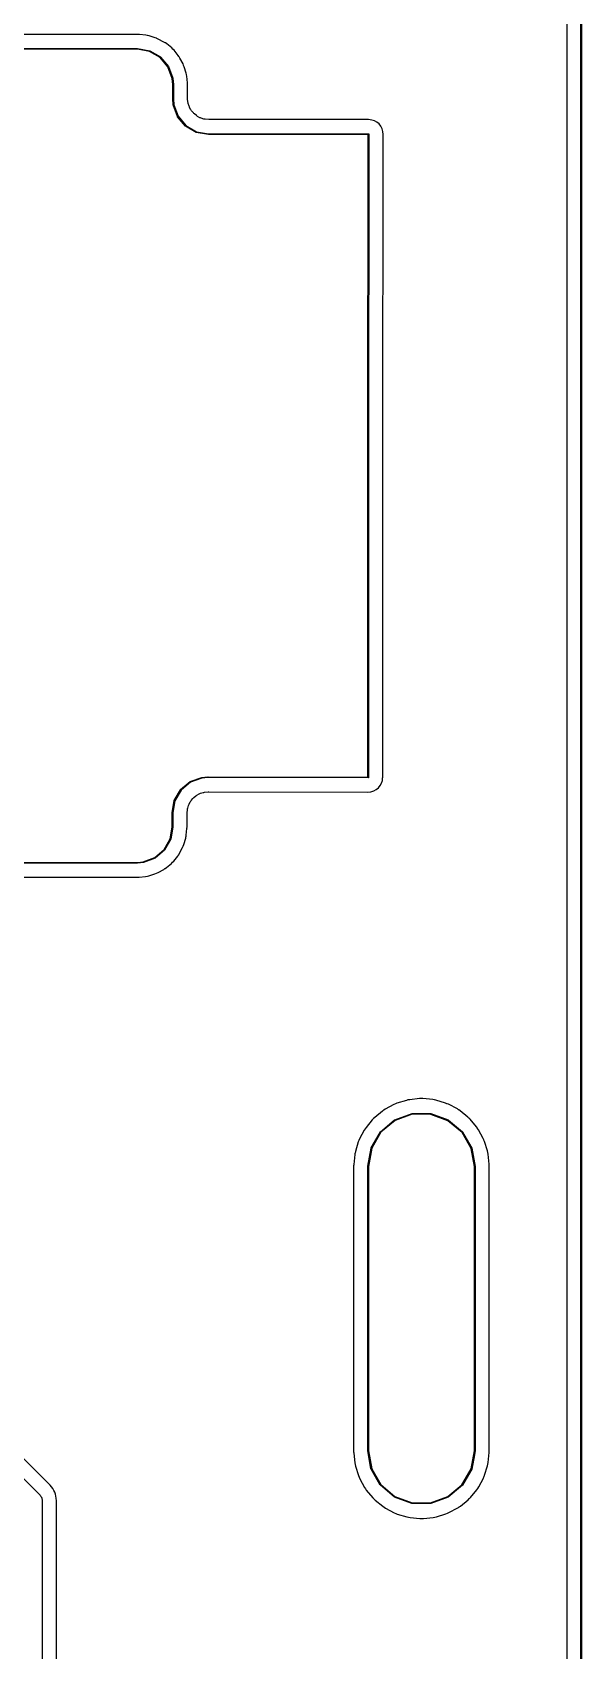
# Model space of a CAD drawing. Extents: x 69.6 to 139.6, y -158 to -61.
# Drawn here: x 119.86 to 127.59, y -141.85 to -119.07 of the extents above; entities that cross this region are included whole.
import ezdxf

# ---------------------------------------------------------------- set-up
doc = ezdxf.new("R2010")
doc.units = 0
doc.header["$MEASUREMENT"] = 0
doc.layers.add('BLACK', color=7, linetype='CONTINUOUS')

msp = doc.modelspace()

# ---------------------------------------------------------------- linework, layer by layer
at = {"layer": 'Black'}
for p, q in [((127.383, -105.032), (127.383, -145.027)), ((127.583, -145.032), (127.583, -105.032)), ((127.593, -105.032), (127.593, -145.032)), ((121.34, -119.101), (112.343, -119.101)), ((121.348, -119.102), (121.34, -119.101)), ((121.353, -119.102), (121.348, -119.102)), ((121.359, -119.103), (121.353, -119.102)), ((121.368, -119.103), (121.359, -119.103)), ((121.458, -119.112), (121.368, -119.103)), ((112.342, -119.301), (121.342, -119.301)), ((121.342, -119.311), (112.342, -119.311)), ((121.342, -119.301), (121.342, -119.301)), ((121.342, -119.301), (121.343, -119.301)), ((121.512, -119.341), (121.342, -119.311)), ((121.342, -119.311), (121.342, -119.311)), ((121.343, -119.301), (121.514, -119.332)), ((121.48, -119.116), (121.458, -119.112)), ((121.481, -119.116), (121.48, -119.116)), ((121.482, -119.117), (121.481, -119.116)), ((121.504, -119.121), (121.482, -119.117)), ((121.591, -119.148), (121.504, -119.121)), ((121.514, -119.332), (121.515, -119.332)), ((121.515, -119.332), (121.516, -119.332)), ((121.516, -119.332), (121.666, -119.419)), ((121.611, -119.156), (121.591, -119.148)), ((121.612, -119.157), (121.611, -119.156)), ((121.613, -119.157), (121.612, -119.157)), ((121.634, -119.166), (121.613, -119.157)), ((121.714, -119.209), (121.634, -119.166)), ((121.733, -119.221), (121.714, -119.209)), ((121.734, -119.222), (121.733, -119.221)), ((121.733, -119.221), (121.733, -119.221)), ((121.753, -119.235), (121.734, -119.222)), ((121.823, -119.292), (121.753, -119.235)), ((121.839, -119.308), (121.823, -119.292)), ((121.839, -119.309), (121.839, -119.308)), ((121.84, -119.309), (121.839, -119.309)), ((121.856, -119.325), (121.84, -119.309)), ((121.914, -119.396), (121.856, -119.325)), ((121.66, -119.427), (121.512, -119.341)), ((121.771, -119.559), (121.66, -119.427)), ((121.666, -119.419), (121.667, -119.42)), ((121.667, -119.42), (121.667, -119.42)), ((121.667, -119.42), (121.779, -119.554)), ((121.829, -119.721), (121.771, -119.559)), ((121.779, -119.554), (121.78, -119.555)), ((121.78, -119.555), (121.839, -119.718)), ((121.926, -119.414), (121.914, -119.396)), ((121.926, -119.415), (121.926, -119.414)), ((121.927, -119.415), (121.926, -119.415)), ((121.939, -119.434), (121.927, -119.415)), ((121.983, -119.515), (121.939, -119.434)), ((121.991, -119.535), (121.983, -119.515)), ((121.991, -119.536), (121.991, -119.535)), ((121.991, -119.537), (121.991, -119.536)), ((122, -119.558), (121.991, -119.537)), ((122.027, -119.645), (122, -119.558)), ((121.837, -119.806), (121.829, -119.721)), ((121.839, -119.718), (121.839, -119.719)), ((121.839, -119.719), (121.839, -119.72)), ((121.839, -119.72), (121.847, -119.806)), ((122.031, -119.667), (122.027, -119.645)), ((122.031, -119.668), (122.031, -119.667)), ((122.031, -119.667), (122.031, -119.667)), ((122.036, -119.69), (122.031, -119.668)), ((122.045, -119.781), (122.036, -119.69)), ((122.045, -119.789), (122.045, -119.781)), ((121.837, -120.006), (121.837, -119.806)), ((121.837, -120.007), (121.837, -120.006)), ((121.837, -120.006), (121.837, -120.006)), ((121.844, -120.092), (121.837, -120.007)), ((121.847, -119.806), (121.847, -119.806)), ((121.847, -119.806), (121.847, -119.806)), ((121.847, -119.806), (121.847, -120.006)), ((121.847, -120.006), (121.854, -120.091)), ((122.046, -119.794), (122.045, -119.789)), ((122.046, -119.8), (122.046, -119.794)), ((122.047, -119.808), (122.046, -119.8)), ((122.047, -119.993), (122.047, -119.808)), ((122.047, -119.998), (122.047, -119.993)), ((122.047, -120.003), (122.047, -119.998)), ((122.052, -120.055), (122.047, -120.003)), ((121.844, -120.093), (121.844, -120.092)), ((121.844, -120.094), (121.844, -120.093)), ((121.903, -120.257), (121.844, -120.094)), ((121.854, -120.091), (121.913, -120.253)), ((122.055, -120.064), (122.052, -120.055)), ((122.056, -120.074), (122.055, -120.064)), ((122.067, -120.11), (122.056, -120.074)), ((122.072, -120.119), (122.067, -120.11)), ((122.075, -120.128), (122.072, -120.119)), ((122.093, -120.161), (122.075, -120.128)), ((122.099, -120.169), (122.093, -120.161)), ((122.104, -120.178), (122.099, -120.169)), ((122.128, -120.207), (122.104, -120.178)), ((122.135, -120.213), (122.128, -120.207)), ((122.142, -120.221), (122.135, -120.213)), ((122.171, -120.244), (122.142, -120.221)), ((122.179, -120.249), (122.171, -120.244)), ((121.904, -120.259), (121.903, -120.257)), ((122.016, -120.392), (121.904, -120.259)), ((121.913, -120.253), (122.023, -120.385)), ((122.017, -120.392), (122.016, -120.392)), ((122.017, -120.393), (122.017, -120.392)), ((122.167, -120.48), (122.017, -120.393)), ((122.017, -120.393), (122.017, -120.393)), ((122.023, -120.385), (122.172, -120.471)), ((122.172, -120.471), (122.341, -120.501)), ((122.187, -120.255), (122.179, -120.249)), ((122.22, -120.273), (122.187, -120.255)), ((122.23, -120.276), (122.22, -120.273)), ((122.239, -120.281), (122.23, -120.276)), ((122.275, -120.292), (122.239, -120.281)), ((122.284, -120.293), (122.275, -120.292)), ((122.294, -120.295), (122.284, -120.293)), ((122.346, -120.301), (122.294, -120.295)), ((122.351, -120.3), (122.346, -120.301)), ((122.356, -120.301), (122.351, -120.3)), ((124.594, -120.301), (122.356, -120.301)), ((124.638, -120.306), (124.594, -120.301)), ((124.594, -120.301), (124.594, -120.301)), ((124.676, -120.318), (124.638, -120.306)), ((124.711, -120.337), (124.676, -120.318)), ((124.742, -120.362), (124.711, -120.337)), ((124.767, -120.393), (124.742, -120.362)), ((124.785, -120.428), (124.767, -120.393)), ((124.797, -120.467), (124.785, -120.428)), ((124.801, -120.511), (124.797, -120.467)), ((122.169, -120.481), (122.167, -120.48)), ((122.34, -120.511), (122.169, -120.481)), ((122.341, -120.511), (122.34, -120.511)), ((122.341, -120.501), (122.342, -120.501)), ((122.342, -120.511), (122.341, -120.511)), ((122.342, -120.501), (124.595, -120.501)), ((124.59, -120.511), (122.342, -120.511)), ((124.583, -125.032), (124.59, -120.511)), ((124.6, -120.506), (124.593, -125.032)), ((124.595, -120.501), (124.595, -120.501)), ((124.595, -120.501), (124.596, -120.501)), ((124.596, -120.501), (124.596, -120.501)), ((124.596, -120.501), (124.597, -120.501)), ((124.597, -120.501), (124.597, -120.502)), ((124.597, -120.502), (124.597, -120.502)), ((124.597, -120.502), (124.598, -120.502)), ((124.598, -120.502), (124.598, -120.502)), ((124.598, -120.502), (124.598, -120.503)), ((124.598, -120.503), (124.599, -120.503)), ((124.599, -120.503), (124.599, -120.503)), ((124.599, -120.503), (124.599, -120.504)), ((124.599, -120.504), (124.599, -120.504)), ((124.599, -120.504), (124.6, -120.504)), ((124.6, -120.504), (124.6, -120.505)), ((124.6, -120.505), (124.6, -120.505)), ((124.6, -120.505), (124.6, -120.506)), ((124.6, -120.506), (124.6, -120.506)), ((124.793, -125.032), (124.801, -120.511)), ((124.583, -129.553), (124.583, -125.032)), ((124.593, -125.032), (124.593, -129.558)), ((124.793, -129.556), (124.793, -125.032)), ((124.793, -125.032), (124.793, -125.032)), ((124.793, -125.032), (124.793, -125.032)), ((122.083, -129.617), (122.246, -129.557)), ((122.249, -129.567), (122.087, -129.626)), ((122.246, -129.557), (122.247, -129.557)), ((122.247, -129.557), (122.248, -129.557)), ((122.248, -129.557), (122.334, -129.55)), ((122.335, -129.56), (122.249, -129.567)), ((122.334, -129.55), (122.335, -129.55)), ((122.335, -129.55), (122.335, -129.55)), ((122.335, -129.55), (124.583, -129.553)), ((124.588, -129.563), (122.335, -129.56)), ((124.589, -129.563), (124.588, -129.563)), ((124.59, -129.563), (124.589, -129.563)), ((124.589, -129.563), (124.589, -129.563)), ((124.591, -129.562), (124.59, -129.562)), ((124.59, -129.562), (124.59, -129.563)), ((124.59, -129.563), (124.59, -129.563)), ((124.59, -129.563), (124.59, -129.563)), ((124.592, -129.561), (124.591, -129.562)), ((124.591, -129.562), (124.591, -129.562)), ((124.591, -129.562), (124.591, -129.562)), ((124.593, -129.56), (124.592, -129.561)), ((124.592, -129.561), (124.592, -129.561)), ((124.592, -129.561), (124.592, -129.561)), ((124.593, -129.558), (124.593, -129.558)), ((124.593, -129.558), (124.593, -129.559)), ((124.593, -129.559), (124.593, -129.559)), ((124.593, -129.559), (124.593, -129.56)), ((124.593, -129.56), (124.593, -129.56)), ((124.593, -129.56), (124.593, -129.56)), ((124.789, -129.6), (124.792, -129.569)), ((124.792, -129.568), (124.793, -129.556)), ((124.792, -129.569), (124.792, -129.568)), ((124.792, -129.568), (124.792, -129.568)), ((121.86, -129.88), (121.947, -129.73)), ((121.955, -129.736), (121.869, -129.885)), ((121.947, -129.73), (121.948, -129.729)), ((121.948, -129.729), (122.082, -129.617)), ((121.948, -129.729), (121.948, -129.729)), ((122.087, -129.626), (121.955, -129.736)), ((122.082, -129.617), (122.083, -129.617)), ((122.171, -129.812), (122.179, -129.806)), ((122.179, -129.806), (122.212, -129.788)), ((122.212, -129.788), (122.221, -129.785)), ((122.221, -129.785), (122.23, -129.781)), ((122.23, -129.781), (122.266, -129.769)), ((122.266, -129.769), (122.276, -129.768)), ((122.276, -129.768), (122.285, -129.766)), ((122.285, -129.766), (122.337, -129.76)), ((122.337, -129.76), (122.342, -129.761)), ((122.342, -129.761), (122.347, -129.76)), ((122.347, -129.76), (124.583, -129.764)), ((124.583, -129.764), (124.628, -129.759)), ((124.628, -129.759), (124.666, -129.748)), ((124.666, -129.748), (124.701, -129.729)), ((124.701, -129.729), (124.732, -129.704)), ((124.732, -129.704), (124.758, -129.673)), ((124.758, -129.673), (124.777, -129.638)), ((124.777, -129.638), (124.789, -129.6)), ((121.829, -130.053), (121.86, -129.882)), ((121.869, -129.885), (121.839, -130.054)), ((121.86, -129.882), (121.86, -129.88)), ((122.04, -130.059), (122.045, -130.007)), ((122.045, -130.007), (122.048, -129.997)), ((122.048, -129.997), (122.049, -129.988)), ((122.049, -129.988), (122.06, -129.952)), ((122.06, -129.952), (122.064, -129.943)), ((122.064, -129.943), (122.067, -129.933)), ((122.067, -129.933), (122.085, -129.9)), ((122.085, -129.9), (122.091, -129.892)), ((122.091, -129.892), (122.096, -129.884)), ((122.096, -129.884), (122.12, -129.855)), ((122.12, -129.855), (122.127, -129.848)), ((122.127, -129.848), (122.133, -129.841)), ((122.133, -129.841), (122.163, -129.817)), ((122.163, -129.817), (122.171, -129.812)), ((121.8, -130.424), (121.829, -130.254)), ((121.839, -130.255), (121.81, -130.427)), ((121.829, -130.054), (121.829, -130.053)), ((121.829, -130.053), (121.829, -130.053)), ((121.829, -130.254), (121.829, -130.054)), ((121.829, -130.254), (121.829, -130.254)), ((121.839, -130.054), (121.839, -130.254)), ((121.839, -130.254), (121.839, -130.254)), ((121.839, -130.254), (121.839, -130.255)), ((122.038, -130.259), (122.039, -130.253)), ((122.039, -130.265), (122.038, -130.259)), ((122.039, -130.069), (122.04, -130.064)), ((122.039, -130.253), (122.039, -130.069)), ((122.04, -130.064), (122.04, -130.059)), ((121.715, -130.574), (121.8, -130.424)), ((121.809, -130.428), (121.723, -130.579)), ((121.81, -130.427), (121.809, -130.428)), ((121.809, -130.428), (121.809, -130.428)), ((121.809, -130.428), (121.809, -130.428)), ((121.81, -130.427), (121.81, -130.427)), ((121.995, -130.502), (122.02, -130.414)), ((122.02, -130.414), (122.024, -130.393)), ((122.024, -130.393), (122.025, -130.392)), ((122.025, -130.391), (122.029, -130.369)), ((122.025, -130.392), (122.025, -130.391)), ((122.029, -130.369), (122.038, -130.278)), ((122.038, -130.271), (122.039, -130.265)), ((122.038, -130.278), (122.038, -130.271)), ((121.423, -130.745), (121.584, -130.685)), ((121.589, -130.694), (121.426, -130.755)), ((121.584, -130.685), (121.715, -130.574)), ((121.59, -130.693), (121.589, -130.694)), ((121.589, -130.694), (121.589, -130.694)), ((121.722, -130.581), (121.59, -130.693)), ((121.723, -130.579), (121.722, -130.581)), ((121.852, -130.735), (121.909, -130.664)), ((121.909, -130.664), (121.921, -130.646)), ((121.921, -130.646), (121.921, -130.645)), ((121.921, -130.645), (121.922, -130.645)), ((121.922, -130.645), (121.935, -130.625)), ((121.935, -130.625), (121.977, -130.545)), ((121.977, -130.545), (121.985, -130.524)), ((121.985, -130.524), (121.986, -130.523)), ((121.985, -130.524), (121.985, -130.524)), ((121.986, -130.523), (121.995, -130.502)), ((112.342, -130.753), (121.341, -130.753)), ((121.342, -130.763), (112.342, -130.763)), ((121.341, -130.753), (121.423, -130.745)), ((121.425, -130.755), (121.342, -130.763)), ((121.342, -130.763), (121.342, -130.763)), ((121.342, -130.763), (121.342, -130.763)), ((121.426, -130.755), (121.425, -130.755)), ((121.425, -130.755), (121.425, -130.755)), ((121.456, -130.951), (121.483, -130.946)), ((121.483, -130.946), (121.484, -130.946)), ((121.484, -130.946), (121.485, -130.945)), ((121.485, -130.945), (121.501, -130.942)), ((121.501, -130.942), (121.588, -130.914)), ((121.588, -130.914), (121.608, -130.906)), ((121.608, -130.906), (121.609, -130.906)), ((121.609, -130.906), (121.61, -130.905)), ((121.61, -130.905), (121.631, -130.896)), ((121.631, -130.896), (121.711, -130.853)), ((121.711, -130.853), (121.729, -130.84)), ((121.729, -130.84), (121.73, -130.84)), ((121.73, -130.839), (121.749, -130.827)), ((121.73, -130.84), (121.73, -130.839)), ((121.749, -130.827), (121.819, -130.768)), ((121.819, -130.768), (121.834, -130.752)), ((121.834, -130.752), (121.835, -130.752)), ((121.835, -130.751), (121.852, -130.735)), ((121.835, -130.752), (121.835, -130.751)), ((112.343, -130.963), (121.337, -130.963)), ((121.337, -130.963), (121.347, -130.962)), ((121.347, -130.962), (121.352, -130.962)), ((121.352, -130.962), (121.356, -130.962)), ((121.356, -130.962), (121.366, -130.962)), ((121.366, -130.962), (121.456, -130.951)), ((120.112, -139.518), (112.826, -132.231)), ((112.681, -132.369), (119.971, -139.659)), ((125.127, -134.102), (124.993, -134.143)), ((125.149, -134.097), (125.127, -134.102)), ((125.15, -134.097), (125.149, -134.097)), ((125.149, -134.097), (125.149, -134.097)), ((125.173, -134.093), (125.15, -134.097)), ((125.312, -134.078), (125.173, -134.093)), ((125.334, -134.078), (125.312, -134.078)), ((125.335, -134.078), (125.334, -134.078)), ((125.358, -134.078), (125.335, -134.078)), ((125.335, -134.078), (125.335, -134.078)), ((125.497, -134.091), (125.358, -134.078)), ((125.519, -134.096), (125.497, -134.091)), ((125.52, -134.096), (125.519, -134.096)), ((125.521, -134.096), (125.52, -134.096)), ((125.543, -134.1), (125.521, -134.096)), ((125.677, -134.14), (125.543, -134.1)), ((124.663, -134.358), (124.647, -134.374)), ((124.664, -134.358), (124.663, -134.358)), ((124.68, -134.341), (124.664, -134.357)), ((124.664, -134.357), (124.664, -134.358)), ((124.788, -134.252), (124.68, -134.341)), ((124.801, -134.244), (124.788, -134.252)), ((124.807, -134.24), (124.801, -134.244)), ((124.808, -134.24), (124.807, -134.24)), ((124.827, -134.227), (124.808, -134.239)), ((124.808, -134.239), (124.808, -134.24)), ((124.949, -134.161), (124.827, -134.227)), ((124.95, -134.16), (124.949, -134.161)), ((124.949, -134.161), (124.949, -134.161)), ((124.949, -134.161), (124.949, -134.161)), ((124.971, -134.152), (124.95, -134.16)), ((124.963, -134.377), (125.208, -134.288)), ((125.21, -134.298), (124.967, -134.386)), ((124.972, -134.152), (124.971, -134.152)), ((124.993, -134.143), (124.972, -134.152)), ((124.972, -134.152), (124.972, -134.152)), ((125.208, -134.288), (125.209, -134.288)), ((125.209, -134.288), (125.47, -134.289)), ((125.469, -134.299), (125.21, -134.298)), ((125.712, -134.388), (125.469, -134.299)), ((125.47, -134.289), (125.47, -134.289)), ((125.47, -134.289), (125.471, -134.289)), ((125.471, -134.289), (125.716, -134.378)), ((125.698, -134.149), (125.677, -134.14)), ((125.699, -134.149), (125.698, -134.149)), ((125.698, -134.149), (125.698, -134.149)), ((125.72, -134.158), (125.699, -134.149)), ((125.844, -134.223), (125.72, -134.158)), ((125.862, -134.235), (125.844, -134.223)), ((125.863, -134.236), (125.862, -134.235)), ((125.864, -134.236), (125.863, -134.236)), ((125.883, -134.249), (125.864, -134.236)), ((125.991, -134.337), (125.883, -134.249)), ((126.007, -134.352), (125.991, -134.337)), ((126.008, -134.353), (126.007, -134.352)), ((126.024, -134.369), (126.008, -134.353)), ((126.008, -134.353), (126.008, -134.353)), ((124.533, -134.521), (124.467, -134.644)), ((124.545, -134.502), (124.533, -134.521)), ((124.546, -134.502), (124.545, -134.502)), ((124.559, -134.482), (124.546, -134.501)), ((124.546, -134.501), (124.546, -134.502)), ((124.647, -134.374), (124.559, -134.482)), ((124.63, -134.772), (124.76, -134.546)), ((124.768, -134.552), (124.639, -134.776)), ((124.76, -134.546), (124.761, -134.546)), ((124.761, -134.545), (124.961, -134.378)), ((124.761, -134.546), (124.761, -134.545)), ((124.967, -134.386), (124.768, -134.552)), ((124.961, -134.378), (124.963, -134.377)), ((125.91, -134.554), (125.712, -134.388)), ((125.716, -134.378), (125.717, -134.379)), ((125.717, -134.379), (125.718, -134.379)), ((125.718, -134.379), (125.917, -134.547)), ((126.039, -134.778), (125.91, -134.554)), ((125.917, -134.547), (125.918, -134.548)), ((125.918, -134.548), (126.048, -134.774)), ((126.114, -134.477), (126.024, -134.369)), ((126.126, -134.495), (126.114, -134.477)), ((126.127, -134.496), (126.126, -134.495)), ((126.14, -134.515), (126.127, -134.496)), ((126.127, -134.496), (126.127, -134.496)), ((126.207, -134.638), (126.14, -134.515)), ((124.449, -134.687), (124.408, -134.821)), ((124.458, -134.667), (124.449, -134.687)), ((124.467, -134.644), (124.458, -134.665)), ((124.458, -134.665), (124.458, -134.666)), ((124.458, -134.666), (124.458, -134.667)), ((124.583, -135.03), (124.629, -134.773)), ((124.639, -134.776), (124.593, -135.032)), ((124.629, -134.773), (124.63, -134.772)), ((124.629, -134.773), (124.629, -134.773)), ((126.083, -135.032), (126.039, -134.778)), ((126.048, -134.774), (126.048, -134.774)), ((126.048, -134.774), (126.048, -134.775)), ((126.048, -134.775), (126.048, -134.776)), ((126.048, -134.776), (126.048, -134.776)), ((126.048, -134.776), (126.093, -135.031)), ((126.216, -134.659), (126.207, -134.638)), ((126.216, -134.66), (126.216, -134.659)), ((126.216, -134.659), (126.216, -134.659)), ((126.225, -134.681), (126.216, -134.66)), ((126.267, -134.814), (126.225, -134.681)), ((126.271, -134.836), (126.267, -134.814)), ((124.384, -135.026), (124.383, -135.034)), ((124.383, -135.034), (124.383, -139.032)), ((124.385, -135.015), (124.384, -135.02)), ((124.384, -135.02), (124.384, -135.026)), ((124.399, -134.866), (124.385, -135.005)), ((124.385, -135.005), (124.385, -135.015)), ((124.403, -134.844), (124.399, -134.866)), ((124.404, -134.843), (124.403, -134.844)), ((124.403, -134.844), (124.403, -134.844)), ((124.408, -134.821), (124.404, -134.843)), ((124.583, -135.032), (124.583, -135.03)), ((124.583, -139.032), (124.583, -135.032)), ((124.583, -135.032), (124.583, -135.032)), ((124.583, -135.032), (124.583, -135.032)), ((124.593, -135.032), (124.593, -135.032)), ((124.593, -135.032), (124.593, -135.032)), ((124.593, -135.032), (124.593, -139.032)), ((126.083, -139.032), (126.083, -135.032)), ((126.093, -135.031), (126.093, -135.032)), ((126.093, -135.032), (126.093, -135.032)), ((126.093, -135.032), (126.093, -139.032)), ((126.272, -134.837), (126.271, -134.836)), ((126.276, -134.86), (126.272, -134.837)), ((126.272, -134.837), (126.272, -134.837)), ((126.292, -134.999), (126.276, -134.86)), ((126.292, -135.007), (126.292, -134.999)), ((126.293, -135.012), (126.292, -135.007)), ((126.292, -135.018), (126.293, -135.012)), ((126.293, -135.026), (126.292, -135.018)), ((126.293, -135.03), (126.293, -135.026)), ((126.293, -135.032), (126.293, -135.03)), ((126.293, -139.03), (126.293, -135.032)), ((126.293, -135.032), (126.293, -135.032)), ((126.293, -135.032), (126.293, -135.032)), ((126.293, -135.032), (126.293, -135.032)), ((124.383, -139.032), (124.383, -139.032)), ((124.383, -139.032), (124.383, -139.032)), ((124.383, -139.032), (124.383, -139.034)), ((124.383, -139.034), (124.383, -139.038)), ((124.383, -139.038), (124.384, -139.046)), ((124.384, -139.046), (124.384, -139.052)), ((124.384, -139.052), (124.385, -139.057)), ((124.385, -139.057), (124.385, -139.065)), ((124.385, -139.065), (124.4, -139.204)), ((124.583, -139.033), (124.583, -139.032)), ((124.583, -139.032), (124.583, -139.032)), ((124.628, -139.288), (124.583, -139.033)), ((124.593, -139.032), (124.638, -139.286)), ((126.038, -139.288), (126.083, -139.032)), ((126.083, -139.089), (126.047, -139.291)), ((126.083, -139.032), (126.083, -139.032)), ((126.083, -139.032), (126.083, -139.032)), ((126.093, -139.034), (126.083, -139.089)), ((126.093, -139.032), (126.093, -139.032)), ((126.093, -139.032), (126.093, -139.032)), ((126.093, -139.032), (126.093, -139.034)), ((126.278, -139.198), (126.292, -139.059)), ((126.292, -139.038), (126.293, -139.03)), ((126.293, -139.044), (126.292, -139.038)), ((126.292, -139.049), (126.293, -139.044)), ((126.292, -139.059), (126.292, -139.049)), ((124.4, -139.204), (124.405, -139.227)), ((124.405, -139.227), (124.405, -139.227)), ((124.405, -139.227), (124.405, -139.228)), ((124.405, -139.228), (124.409, -139.25)), ((124.409, -139.25), (124.451, -139.383)), ((124.629, -139.289), (124.628, -139.288)), ((124.629, -139.29), (124.629, -139.289)), ((124.759, -139.516), (124.629, -139.29)), ((124.629, -139.29), (124.629, -139.29)), ((124.629, -139.29), (124.629, -139.29)), ((124.638, -139.286), (124.767, -139.51)), ((125.908, -139.512), (126.038, -139.288)), ((126.047, -139.292), (125.916, -139.518)), ((126.047, -139.291), (126.047, -139.291)), ((126.047, -139.291), (126.047, -139.291)), ((126.047, -139.291), (126.047, -139.292)), ((126.228, -139.377), (126.268, -139.243)), ((126.268, -139.243), (126.273, -139.221)), ((126.273, -139.22), (126.278, -139.198)), ((126.273, -139.221), (126.273, -139.22)), ((126.273, -139.22), (126.273, -139.22)), ((120.132, -139.542), (120.112, -139.518)), ((120.112, -139.518), (120.112, -139.518)), ((120.132, -139.543), (120.132, -139.542)), ((120.15, -139.565), (120.132, -139.543)), ((120.132, -139.543), (120.132, -139.543)), ((120.164, -139.591), (120.15, -139.565)), ((120.164, -139.592), (120.164, -139.591)), ((120.164, -139.591), (120.164, -139.591)), ((120.178, -139.617), (120.164, -139.592)), ((124.451, -139.383), (124.46, -139.404)), ((124.46, -139.404), (124.46, -139.405)), ((124.46, -139.405), (124.461, -139.405)), ((124.461, -139.405), (124.469, -139.426)), ((124.469, -139.426), (124.537, -139.549)), ((124.537, -139.549), (124.549, -139.568)), ((124.549, -139.568), (124.55, -139.568)), ((124.55, -139.568), (124.55, -139.569)), ((124.55, -139.569), (124.562, -139.587)), ((124.562, -139.587), (124.652, -139.695)), ((124.76, -139.517), (124.759, -139.516)), ((124.759, -139.516), (124.759, -139.516)), ((124.959, -139.685), (124.76, -139.517)), ((124.76, -139.517), (124.76, -139.517)), ((124.767, -139.51), (124.965, -139.676)), ((125.71, -139.678), (125.908, -139.512)), ((125.915, -139.519), (125.715, -139.686)), ((125.916, -139.518), (125.915, -139.519)), ((126.029, -139.69), (126.118, -139.582)), ((126.118, -139.582), (126.13, -139.563)), ((126.13, -139.563), (126.131, -139.562)), ((126.131, -139.562), (126.144, -139.543)), ((126.131, -139.562), (126.131, -139.562)), ((126.144, -139.543), (126.21, -139.42)), ((126.21, -139.42), (126.218, -139.399)), ((126.218, -139.399), (126.219, -139.398)), ((126.219, -139.398), (126.228, -139.377)), ((126.219, -139.398), (126.219, -139.398)), ((119.971, -139.659), (119.973, -139.663)), ((119.973, -139.663), (119.977, -139.666)), ((119.977, -139.666), (119.983, -139.677)), ((119.983, -139.677), (119.991, -139.688)), ((119.991, -139.688), (119.992, -139.692)), ((119.992, -139.692), (119.994, -139.696)), ((119.994, -139.696), (119.996, -139.709)), ((119.996, -139.709), (120, -139.721)), ((120, -139.721), (119.999, -139.726)), ((119.999, -139.726), (120, -139.73)), ((120, -139.73), (120, -143.559)), ((120.186, -139.645), (120.178, -139.617)), ((120.186, -139.646), (120.186, -139.645)), ((120.186, -139.645), (120.186, -139.645)), ((120.194, -139.673), (120.186, -139.646)), ((120.197, -139.702), (120.194, -139.673)), ((120.197, -139.703), (120.197, -139.702)), ((120.197, -139.702), (120.197, -139.702)), ((120.2, -139.735), (120.197, -139.703)), ((120.2, -143.434), (120.2, -139.735)), ((124.652, -139.695), (124.668, -139.711)), ((124.668, -139.711), (124.669, -139.711)), ((124.669, -139.711), (124.669, -139.712)), ((124.669, -139.712), (124.685, -139.728)), ((124.685, -139.728), (124.794, -139.815)), ((124.794, -139.815), (124.813, -139.828)), ((124.813, -139.828), (124.813, -139.828)), ((124.813, -139.828), (124.814, -139.829)), ((124.814, -139.829), (124.833, -139.841)), ((124.96, -139.686), (124.959, -139.685)), ((125.205, -139.775), (124.96, -139.686)), ((124.965, -139.676), (125.208, -139.765)), ((125.207, -139.775), (125.205, -139.775)), ((125.205, -139.775), (125.205, -139.775)), ((125.205, -139.775), (125.205, -139.775)), ((125.467, -139.776), (125.207, -139.775)), ((125.208, -139.765), (125.466, -139.766)), ((125.466, -139.766), (125.71, -139.678)), ((125.469, -139.776), (125.467, -139.776)), ((125.714, -139.687), (125.469, -139.776)), ((125.469, -139.776), (125.469, -139.776)), ((125.715, -139.686), (125.714, -139.687)), ((125.715, -139.686), (125.715, -139.686)), ((125.849, -139.837), (125.868, -139.825)), ((125.868, -139.825), (125.869, -139.824)), ((125.869, -139.824), (125.87, -139.824)), ((125.87, -139.824), (125.888, -139.812)), ((125.888, -139.812), (125.996, -139.723)), ((125.996, -139.723), (126.012, -139.707)), ((126.012, -139.707), (126.013, -139.706)), ((126.013, -139.706), (126.029, -139.69)), ((126.013, -139.706), (126.013, -139.706)), ((124.833, -139.841), (124.956, -139.906)), ((124.956, -139.906), (124.978, -139.915)), ((124.978, -139.915), (124.978, -139.915)), ((124.978, -139.915), (124.979, -139.915)), ((124.979, -139.915), (124.999, -139.924)), ((124.999, -139.924), (125.134, -139.964)), ((125.134, -139.964), (125.156, -139.968)), ((125.156, -139.968), (125.157, -139.968)), ((125.157, -139.968), (125.157, -139.968)), ((125.157, -139.968), (125.179, -139.973)), ((125.179, -139.973), (125.318, -139.986)), ((125.318, -139.986), (125.341, -139.986)), ((125.341, -139.986), (125.342, -139.986)), ((125.342, -139.986), (125.343, -139.986)), ((125.343, -139.986), (125.365, -139.986)), ((125.365, -139.986), (125.504, -139.971)), ((125.504, -139.971), (125.526, -139.967)), ((125.526, -139.967), (125.527, -139.967)), ((125.527, -139.967), (125.528, -139.967)), ((125.528, -139.967), (125.55, -139.962)), ((125.55, -139.962), (125.683, -139.921)), ((125.683, -139.921), (125.704, -139.913)), ((125.704, -139.913), (125.705, -139.912)), ((125.705, -139.912), (125.706, -139.912)), ((125.706, -139.912), (125.726, -139.904)), ((125.726, -139.904), (125.849, -139.837))]:
    msp.add_line(p, q, dxfattribs=at)

doc.saveas('drawing.dxf')
